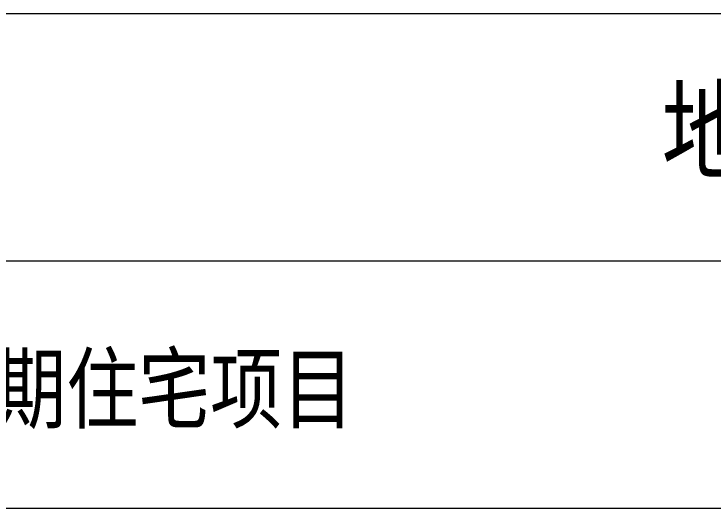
# Model space of a CAD drawing. Extents: x -264757 to 86229, y 4049843 to 4347093.
# Drawn here: x -52861 to -22309, y 4325493 to 4347093 of the extents above; entities that cross this region are included whole.
import ezdxf

# ---------------------------------------------------------------- set-up
doc = ezdxf.new("R2010")
doc.units = 0
doc.header["$LTSCALE"] = 1000
doc.header["$MEASUREMENT"] = 0
doc.layers.add('无关图层', color=8, linetype='Continuous', lineweight=0)
doc.styles.add('黑体', font='simhei.ttf')

msp = doc.modelspace()

# ---------------------------------------------------------------- linework, layer by layer
at = {"layer": '无关图层'}
for p, q in [((86229.1, 4347092.9), (-124020.9, 4347092.9)), ((-124020.9, 4336292.9), (86229.1, 4336292.9)), ((-124020.9, 4325492.9), (86229.1, 4325492.9))]:
    msp.add_line(p, q, dxfattribs=at)

# ---------------------------------------------------------------- texts
at = {"layer": '无关图层', "style": '黑体', "width": 0.8}
for s, height, p in [('地下车库平面图', 3500, (-24559.9, 4340253.3)), ('小珠山一号线以东6.1期住宅项目', 2880, (-83555.6, 4329271.3))]:
    msp.add_text(s, height=height, dxfattribs=at).set_placement(p)

doc.saveas('drawing.dxf')
